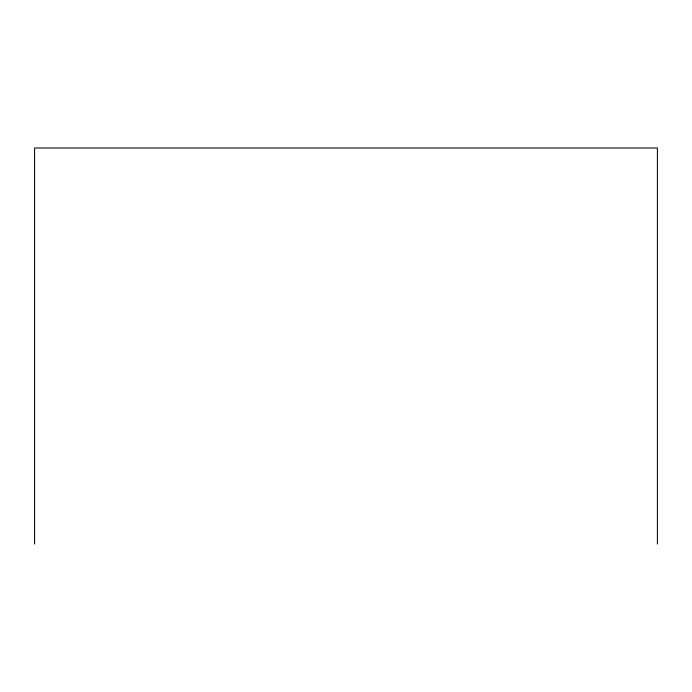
<?xml version="1.0" encoding="UTF-8"?>
<svg xmlns="http://www.w3.org/2000/svg" width="692" height="692" viewBox="0 0 692 692"><rect width="100%" height="100%" fill="white"/><g stroke="black" fill="none" stroke-linecap="round" stroke-linejoin="round"><path stroke-width="1.04" d="M657.4 544.007L657.4 147.993L34.6 147.993L34.6 544.007"/></g></svg>
